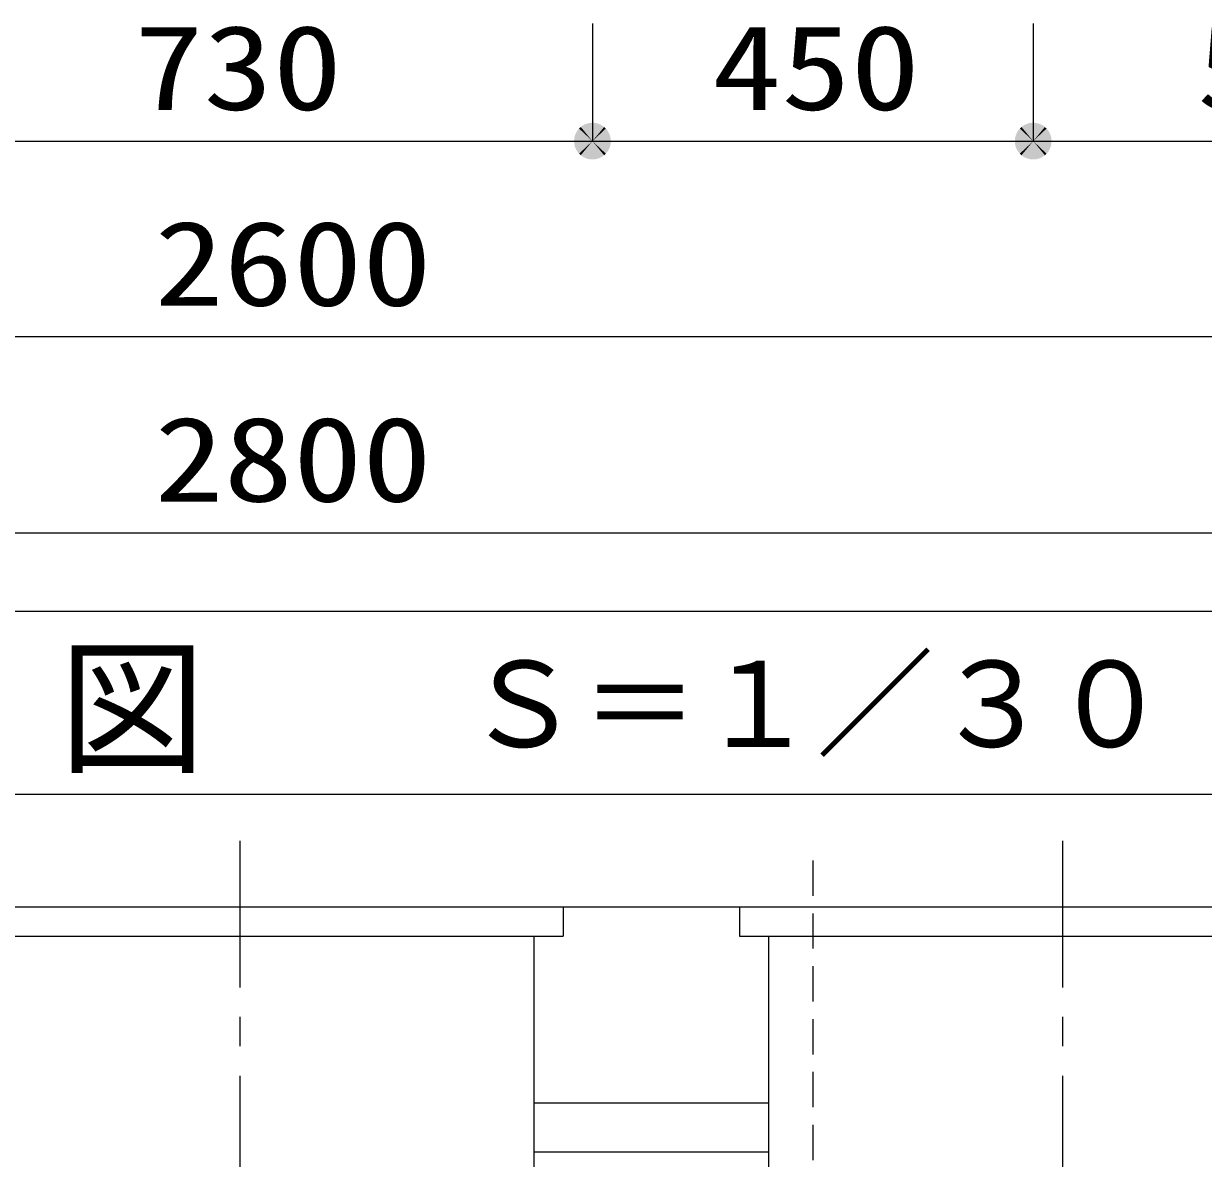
# Model space of a CAD drawing. Units: millimetres, scale not verified. Extents: x -23133 to 8910, y -6308 to 6308.
# Drawn here: x -4862 to -3657, y -1726 to -567 of the extents above; entities that cross this region are included whole.
import ezdxf
from ezdxf.enums import TextEntityAlignment as Align

# ---------------------------------------------------------------- set-up
doc = ezdxf.new("R2010")
doc.units = ezdxf.units.MM
doc.header["$LTSCALE"] = 30
doc.linetypes.add('CHAIN1', pattern=[8, 5, -1, 1, -1])
doc.linetypes.add('DASHED1', pattern=[1.8, 1.2, -0.6])
for name, color, linetype, lineweight in [('0-1_空気管', 3, 'Continuous', 25), ('0-2_09', 3, 'Continuous', 25), ('0-5_機器', 2, 'Continuous', 25), ('0-D_07', 3, 'Continuous', 25), ('1-5_00クル-フ-6寸法', 132, 'Continuous', 25)]:
    doc.layers.add(name, color=color, linetype=linetype, lineweight=lineweight)
doc.styles.add('ＭＳ ゴシック', font='')
doc.styles.get('ＭＳ ゴシック').set_extended_font_data('MS Gothic')

msp = doc.modelspace()

# ---------------------------------------------------------------- linework, layer by layer
at = {"layer": '0-1_空気管', "linetype": 'CHAIN1'}
for p, q in [((-4641.15, -1401.28), (-4641.15, -1820.65)), ((-3801.15, -1401.28), (-3801.15, -1842.51))]:
    msp.add_line(p, q, dxfattribs=at)
at = {"layer": '0-2_09'}
for p, q in [((-4341.15, -1498.95), (-4341.15, -1804.93)), ((-4101.15, -1804.93), (-4101.15, -1498.95))]:
    msp.add_line(p, q, dxfattribs=at)
at = {"layer": '0-5_機器'}
for p, q in [((-6926.51, -1468.95), (-2178, -1468.95)), ((-4341.15, -1668.95), (-4101.15, -1668.95)), ((-4341.15, -1718.95), (-4101.15, -1718.95))]:
    msp.add_line(p, q, dxfattribs=at)
at = {"layer": '0-5_機器', "color": 3}
for p, q in [((-4971.15, -1468.95), (-4311.15, -1468.95)), ((-4311.15, -1468.95), (-4311.15, -1498.95)), ((-4131.15, -1468.95), (-3471.15, -1468.95)), ((-4131.15, -1468.95), (-4131.15, -1498.95)), ((-4971.15, -1498.95), (-4311.15, -1498.95)), ((-4131.15, -1498.95), (-3471.15, -1498.95))]:
    msp.add_line(p, q, dxfattribs=at)
msp.add_lwpolyline([(-3478.06, -1353.66), (-3478.06, -1167.35), (-5507.39, -1167.35), (-5507.39, -1353.66)], close=True, dxfattribs=at)
at = {"layer": '0-D_07', "linetype": 'DASHED1'}
msp.add_line((-4056.15, -1421.48), (-4056.15, -3688.95), dxfattribs=at)
at = {"layer": '1-5_00クル-フ-6寸法', "color": 4}
for p, q in [((-4281.15, -566.88), (-4281.15, -686.88)), ((-4281.15, -566.88), (-4281.15, -686.88)), ((-3831.15, -566.88), (-3831.15, -686.88)), ((-3831.15, -566.88), (-3831.15, -686.88)), ((-5011.15, -686.88), (-4281.15, -686.88)), ((-4281.15, -686.88), (-3831.15, -686.88)), ((-3831.15, -686.88), (-3291.15, -686.88)), ((-3291.15, -886.88), (-5891.15, -886.88)), ((-5991.15, -1086.88), (-3191.15, -1086.88))]:
    msp.add_line(p, q, dxfattribs=at)
at = {"layer": '1-5_00クル-フ-6寸法'}
for points in [[(-4281.15, -686.88), (-4296.32, -675.86), (-4294.82, -674.05)], [(-4281.15, -686.88), (-4296.32, -675.86), (-4294.82, -674.05)], [(-4281.15, -686.88), (-4294.82, -674.05), (-4293.1, -672.44)], [(-4281.15, -686.88), (-4294.82, -674.05), (-4293.1, -672.44)], [(-4281.15, -686.88), (-4293.1, -672.44), (-4291.2, -671.05)], [(-4281.15, -686.88), (-4293.1, -672.44), (-4291.2, -671.05)], [(-4281.15, -686.88), (-4291.2, -671.05), (-4289.14, -669.92)], [(-4281.15, -686.88), (-4291.2, -671.05), (-4289.14, -669.92)], [(-4281.15, -686.88), (-4289.14, -669.92), (-4286.95, -669.05)], [(-4281.15, -686.88), (-4289.14, -669.92), (-4286.95, -669.05)], [(-4281.15, -686.88), (-4286.95, -669.05), (-4284.67, -668.47)], [(-4281.15, -686.88), (-4286.95, -669.05), (-4284.67, -668.47)], [(-4281.15, -686.88), (-4284.67, -668.47), (-4282.33, -668.17)], [(-4281.15, -686.88), (-4284.67, -668.47), (-4282.33, -668.17)], [(-4281.15, -686.88), (-4282.33, -668.17), (-4279.97, -668.17)], [(-4281.15, -686.88), (-4282.33, -668.17), (-4279.97, -668.17)], [(-4281.15, -686.88), (-4279.97, -668.17), (-4277.64, -668.47)], [(-4281.15, -686.88), (-4279.97, -668.17), (-4277.64, -668.47)], [(-4281.15, -686.88), (-4277.64, -668.47), (-4275.36, -669.05)], [(-4281.15, -686.88), (-4277.64, -668.47), (-4275.36, -669.05)], [(-4281.15, -686.88), (-4275.36, -669.05), (-4273.17, -669.92)], [(-4281.15, -686.88), (-4275.36, -669.05), (-4273.17, -669.92)], [(-4281.15, -686.88), (-4273.17, -669.92), (-4271.11, -671.05)], [(-4281.15, -686.88), (-4273.17, -669.92), (-4271.11, -671.05)], [(-4281.15, -686.88), (-4271.11, -671.05), (-4269.2, -672.44)], [(-4281.15, -686.88), (-4271.11, -671.05), (-4269.2, -672.44)], [(-4281.15, -686.88), (-4269.2, -672.44), (-4267.48, -674.05)], [(-4281.15, -686.88), (-4269.2, -672.44), (-4267.48, -674.05)], [(-4281.15, -686.88), (-4267.48, -674.05), (-4265.98, -675.86)], [(-4281.15, -686.88), (-4267.48, -674.05), (-4265.98, -675.86)], [(-3831.15, -686.88), (-3846.32, -675.86), (-3844.82, -674.05)], [(-3831.15, -686.88), (-3846.32, -675.86), (-3844.82, -674.05)], [(-3831.15, -686.88), (-3844.82, -674.05), (-3843.1, -672.44)], [(-3831.15, -686.88), (-3844.82, -674.05), (-3843.1, -672.44)], [(-3831.15, -686.88), (-3843.1, -672.44), (-3841.2, -671.05)], [(-3831.15, -686.88), (-3843.1, -672.44), (-3841.2, -671.05)], [(-3831.15, -686.88), (-3841.2, -671.05), (-3839.13, -669.92)], [(-3831.15, -686.88), (-3841.2, -671.05), (-3839.13, -669.92)], [(-3831.15, -686.88), (-3839.13, -669.92), (-3836.94, -669.05)], [(-3831.15, -686.88), (-3839.13, -669.92), (-3836.94, -669.05)], [(-3831.15, -686.88), (-3836.94, -669.05), (-3834.66, -668.47)], [(-3831.15, -686.88), (-3836.94, -669.05), (-3834.66, -668.47)], [(-3831.15, -686.88), (-3834.66, -668.47), (-3832.33, -668.17)], [(-3831.15, -686.88), (-3834.66, -668.47), (-3832.33, -668.17)], [(-3831.15, -686.88), (-3832.33, -668.17), (-3829.97, -668.17)], [(-3831.15, -686.88), (-3832.33, -668.17), (-3829.97, -668.17)], [(-3831.15, -686.88), (-3829.97, -668.17), (-3827.64, -668.47)], [(-3831.15, -686.88), (-3829.97, -668.17), (-3827.64, -668.47)], [(-3831.15, -686.88), (-3827.64, -668.47), (-3825.36, -669.05)], [(-3831.15, -686.88), (-3827.64, -668.47), (-3825.36, -669.05)], [(-3831.15, -686.88), (-3825.36, -669.05), (-3823.17, -669.92)], [(-3831.15, -686.88), (-3825.36, -669.05), (-3823.17, -669.92)], [(-3831.15, -686.88), (-3823.17, -669.92), (-3821.1, -671.05)], [(-3831.15, -686.88), (-3823.17, -669.92), (-3821.1, -671.05)], [(-3831.15, -686.88), (-3821.1, -671.05), (-3819.2, -672.44)], [(-3831.15, -686.88), (-3821.1, -671.05), (-3819.2, -672.44)], [(-3831.15, -686.88), (-3819.2, -672.44), (-3817.48, -674.05)], [(-3831.15, -686.88), (-3819.2, -672.44), (-3817.48, -674.05)], [(-3831.15, -686.88), (-3817.48, -674.05), (-3815.98, -675.86)], [(-3831.15, -686.88), (-3817.48, -674.05), (-3815.98, -675.86)], [(-4281.15, -686.88), (-4299.9, -686.88), (-4299.75, -684.53)], [(-4281.15, -686.88), (-4299.9, -686.88), (-4299.75, -684.53)], [(-4281.15, -686.88), (-4299.75, -684.53), (-4299.31, -682.22)], [(-4281.15, -686.88), (-4299.75, -684.53), (-4299.31, -682.22)], [(-4281.15, -686.88), (-4299.31, -682.22), (-4298.59, -679.98)], [(-4281.15, -686.88), (-4299.31, -682.22), (-4298.59, -679.98)], [(-4281.15, -686.88), (-4298.59, -679.98), (-4297.58, -677.85)], [(-4281.15, -686.88), (-4298.59, -679.98), (-4297.58, -677.85)], [(-4281.15, -686.88), (-4297.58, -677.85), (-4296.32, -675.86)], [(-4281.15, -686.88), (-4297.58, -677.85), (-4296.32, -675.86)], [(-4281.15, -686.88), (-4265.98, -675.86), (-4264.72, -677.85)], [(-4281.15, -686.88), (-4265.98, -675.86), (-4264.72, -677.85)], [(-4281.15, -686.88), (-4264.72, -677.85), (-4263.72, -679.98)], [(-4281.15, -686.88), (-4264.72, -677.85), (-4263.72, -679.98)], [(-4281.15, -686.88), (-4263.72, -679.98), (-4262.99, -682.22)], [(-4281.15, -686.88), (-4263.72, -679.98), (-4262.99, -682.22)], [(-4281.15, -686.88), (-4262.99, -682.22), (-4262.55, -684.53)], [(-4281.15, -686.88), (-4262.99, -682.22), (-4262.55, -684.53)], [(-4281.15, -686.88), (-4262.55, -684.53), (-4262.4, -686.88)], [(-4281.15, -686.88), (-4262.55, -684.53), (-4262.4, -686.88)], [(-3831.15, -686.88), (-3849.9, -686.88), (-3849.75, -684.53)], [(-3831.15, -686.88), (-3849.9, -686.88), (-3849.75, -684.53)], [(-3831.15, -686.88), (-3849.75, -684.53), (-3849.31, -682.22)], [(-3831.15, -686.88), (-3849.75, -684.53), (-3849.31, -682.22)], [(-3831.15, -686.88), (-3849.31, -682.22), (-3848.58, -679.98)], [(-3831.15, -686.88), (-3849.31, -682.22), (-3848.58, -679.98)], [(-3831.15, -686.88), (-3848.58, -679.98), (-3847.58, -677.85)], [(-3831.15, -686.88), (-3848.58, -679.98), (-3847.58, -677.85)], [(-3831.15, -686.88), (-3847.58, -677.85), (-3846.32, -675.86)], [(-3831.15, -686.88), (-3847.58, -677.85), (-3846.32, -675.86)], [(-3831.15, -686.88), (-3815.98, -675.86), (-3814.72, -677.85)], [(-3831.15, -686.88), (-3815.98, -675.86), (-3814.72, -677.85)], [(-3831.15, -686.88), (-3814.72, -677.85), (-3813.72, -679.98)], [(-3831.15, -686.88), (-3814.72, -677.85), (-3813.72, -679.98)], [(-3831.15, -686.88), (-3813.72, -679.98), (-3812.99, -682.22)], [(-3831.15, -686.88), (-3813.72, -679.98), (-3812.99, -682.22)], [(-3831.15, -686.88), (-3812.99, -682.22), (-3812.55, -684.53)], [(-3831.15, -686.88), (-3812.99, -682.22), (-3812.55, -684.53)], [(-3831.15, -686.88), (-3812.55, -684.53), (-3812.4, -686.88)], [(-3831.15, -686.88), (-3812.55, -684.53), (-3812.4, -686.88)], [(-4281.15, -686.88), (-4299.75, -689.23), (-4299.9, -686.88)], [(-4281.15, -686.88), (-4299.75, -689.23), (-4299.9, -686.88)], [(-4281.15, -686.88), (-4299.31, -691.55), (-4299.75, -689.23)], [(-4281.15, -686.88), (-4299.31, -691.55), (-4299.75, -689.23)], [(-4281.15, -686.88), (-4298.59, -693.79), (-4299.31, -691.55)], [(-4281.15, -686.88), (-4298.59, -693.79), (-4299.31, -691.55)], [(-4281.15, -686.88), (-4297.58, -695.92), (-4298.59, -693.79)], [(-4281.15, -686.88), (-4297.58, -695.92), (-4298.59, -693.79)], [(-4281.15, -686.88), (-4296.32, -697.91), (-4297.58, -695.92)], [(-4281.15, -686.88), (-4296.32, -697.91), (-4297.58, -695.92)], [(-4281.15, -686.88), (-4294.82, -699.72), (-4296.32, -697.91)], [(-4281.15, -686.88), (-4294.82, -699.72), (-4296.32, -697.91)], [(-4281.15, -686.88), (-4293.1, -701.33), (-4294.82, -699.72)], [(-4281.15, -686.88), (-4293.1, -701.33), (-4294.82, -699.72)], [(-4281.15, -686.88), (-4291.2, -702.72), (-4293.1, -701.33)], [(-4281.15, -686.88), (-4291.2, -702.72), (-4293.1, -701.33)], [(-4281.15, -686.88), (-4289.14, -703.85), (-4291.2, -702.72)], [(-4281.15, -686.88), (-4289.14, -703.85), (-4291.2, -702.72)], [(-4281.15, -686.88), (-4286.95, -704.72), (-4289.14, -703.85)], [(-4281.15, -686.88), (-4286.95, -704.72), (-4289.14, -703.85)], [(-4281.15, -686.88), (-4284.67, -705.3), (-4286.95, -704.72)], [(-4281.15, -686.88), (-4284.67, -705.3), (-4286.95, -704.72)], [(-4281.15, -686.88), (-4282.33, -705.6), (-4284.67, -705.3)], [(-4281.15, -686.88), (-4282.33, -705.6), (-4284.67, -705.3)], [(-4281.15, -686.88), (-4279.97, -705.6), (-4282.33, -705.6)], [(-4281.15, -686.88), (-4279.97, -705.6), (-4282.33, -705.6)], [(-4281.15, -686.88), (-4277.64, -705.3), (-4279.97, -705.6)], [(-4281.15, -686.88), (-4275.36, -704.72), (-4277.64, -705.3)], [(-4281.15, -686.88), (-4273.17, -703.85), (-4275.36, -704.72)], [(-4281.15, -686.88), (-4271.11, -702.72), (-4273.17, -703.85)], [(-4281.15, -686.88), (-4269.2, -701.33), (-4271.11, -702.72)], [(-4281.15, -686.88), (-4267.48, -699.72), (-4269.2, -701.33)], [(-4281.15, -686.88), (-4265.98, -697.91), (-4267.48, -699.72)], [(-4281.15, -686.88), (-4264.72, -695.92), (-4265.98, -697.91)], [(-4281.15, -686.88), (-4263.72, -693.79), (-4264.72, -695.92)], [(-4281.15, -686.88), (-4262.99, -691.55), (-4263.72, -693.79)], [(-4281.15, -686.88), (-4262.55, -689.23), (-4262.99, -691.55)], [(-4281.15, -686.88), (-4262.4, -686.88), (-4262.55, -689.23)], [(-4281.15, -686.88), (-4277.64, -705.3), (-4279.97, -705.6)], [(-4281.15, -686.88), (-4275.36, -704.72), (-4277.64, -705.3)], [(-4281.15, -686.88), (-4273.17, -703.85), (-4275.36, -704.72)], [(-4281.15, -686.88), (-4271.11, -702.72), (-4273.17, -703.85)], [(-4281.15, -686.88), (-4269.2, -701.33), (-4271.11, -702.72)], [(-4281.15, -686.88), (-4267.48, -699.72), (-4269.2, -701.33)], [(-4281.15, -686.88), (-4265.98, -697.91), (-4267.48, -699.72)], [(-4281.15, -686.88), (-4264.72, -695.92), (-4265.98, -697.91)], [(-4281.15, -686.88), (-4263.72, -693.79), (-4264.72, -695.92)], [(-4281.15, -686.88), (-4262.99, -691.55), (-4263.72, -693.79)], [(-4281.15, -686.88), (-4262.55, -689.23), (-4262.99, -691.55)], [(-4281.15, -686.88), (-4262.4, -686.88), (-4262.55, -689.23)], [(-3831.15, -686.88), (-3849.75, -689.23), (-3849.9, -686.88)], [(-3831.15, -686.88), (-3849.75, -689.23), (-3849.9, -686.88)], [(-3831.15, -686.88), (-3849.31, -691.55), (-3849.75, -689.23)], [(-3831.15, -686.88), (-3849.31, -691.55), (-3849.75, -689.23)], [(-3831.15, -686.88), (-3848.58, -693.79), (-3849.31, -691.55)], [(-3831.15, -686.88), (-3848.58, -693.79), (-3849.31, -691.55)], [(-3831.15, -686.88), (-3847.58, -695.92), (-3848.58, -693.79)], [(-3831.15, -686.88), (-3847.58, -695.92), (-3848.58, -693.79)], [(-3831.15, -686.88), (-3846.32, -697.91), (-3847.58, -695.92)], [(-3831.15, -686.88), (-3846.32, -697.91), (-3847.58, -695.92)], [(-3831.15, -686.88), (-3844.82, -699.72), (-3846.32, -697.91)], [(-3831.15, -686.88), (-3844.82, -699.72), (-3846.32, -697.91)], [(-3831.15, -686.88), (-3843.1, -701.33), (-3844.82, -699.72)], [(-3831.15, -686.88), (-3843.1, -701.33), (-3844.82, -699.72)], [(-3831.15, -686.88), (-3841.2, -702.72), (-3843.1, -701.33)], [(-3831.15, -686.88), (-3841.2, -702.72), (-3843.1, -701.33)], [(-3831.15, -686.88), (-3839.13, -703.85), (-3841.2, -702.72)], [(-3831.15, -686.88), (-3839.13, -703.85), (-3841.2, -702.72)], [(-3831.15, -686.88), (-3836.94, -704.72), (-3839.13, -703.85)], [(-3831.15, -686.88), (-3836.94, -704.72), (-3839.13, -703.85)], [(-3831.15, -686.88), (-3834.66, -705.3), (-3836.94, -704.72)], [(-3831.15, -686.88), (-3834.66, -705.3), (-3836.94, -704.72)], [(-3831.15, -686.88), (-3832.33, -705.6), (-3834.66, -705.3)], [(-3831.15, -686.88), (-3832.33, -705.6), (-3834.66, -705.3)], [(-3831.15, -686.88), (-3829.97, -705.6), (-3832.33, -705.6)], [(-3831.15, -686.88), (-3829.97, -705.6), (-3832.33, -705.6)], [(-3831.15, -686.88), (-3827.64, -705.3), (-3829.97, -705.6)], [(-3831.15, -686.88), (-3825.36, -704.72), (-3827.64, -705.3)], [(-3831.15, -686.88), (-3823.17, -703.85), (-3825.36, -704.72)], [(-3831.15, -686.88), (-3821.1, -702.72), (-3823.17, -703.85)], [(-3831.15, -686.88), (-3819.2, -701.33), (-3821.1, -702.72)], [(-3831.15, -686.88), (-3817.48, -699.72), (-3819.2, -701.33)], [(-3831.15, -686.88), (-3815.98, -697.91), (-3817.48, -699.72)], [(-3831.15, -686.88), (-3814.72, -695.92), (-3815.98, -697.91)], [(-3831.15, -686.88), (-3813.72, -693.79), (-3814.72, -695.92)], [(-3831.15, -686.88), (-3812.99, -691.55), (-3813.72, -693.79)], [(-3831.15, -686.88), (-3812.55, -689.23), (-3812.99, -691.55)], [(-3831.15, -686.88), (-3812.4, -686.88), (-3812.55, -689.23)], [(-3831.15, -686.88), (-3827.64, -705.3), (-3829.97, -705.6)], [(-3831.15, -686.88), (-3825.36, -704.72), (-3827.64, -705.3)], [(-3831.15, -686.88), (-3823.17, -703.85), (-3825.36, -704.72)], [(-3831.15, -686.88), (-3821.1, -702.72), (-3823.17, -703.85)], [(-3831.15, -686.88), (-3819.2, -701.33), (-3821.1, -702.72)], [(-3831.15, -686.88), (-3817.48, -699.72), (-3819.2, -701.33)], [(-3831.15, -686.88), (-3815.98, -697.91), (-3817.48, -699.72)], [(-3831.15, -686.88), (-3814.72, -695.92), (-3815.98, -697.91)], [(-3831.15, -686.88), (-3813.72, -693.79), (-3814.72, -695.92)], [(-3831.15, -686.88), (-3812.99, -691.55), (-3813.72, -693.79)], [(-3831.15, -686.88), (-3812.55, -689.23), (-3812.99, -691.55)], [(-3831.15, -686.88), (-3812.4, -686.88), (-3812.55, -689.23)]]:
    msp.add_solid(points, dxfattribs=at)

# ---------------------------------------------------------------- texts
at = {"layer": '0-5_機器', "color": 4, "style": 'ＭＳ ゴシック'}
for s, height, p in [('平\u3000面\u3000図', 110, (-5426.14, -1353.63)), ('Ｓ＝１／３０', 87.98, (-4412.59, -1331.95))]:
    msp.add_text(s, height=height, dxfattribs=at).set_placement(p, align=Align.BOTTOM_LEFT)
at = {"layer": '1-5_00クル-フ-6寸法', "color": 3, "style": 'ＭＳ ゴシック', "width": 1.2}
for s, p in [('730', (-4749.01, -681.04)), ('450', (-4159.01, -681.04)), ('540', (-3664.01, -681.04)), ('2600', (-4728.29, -881.04)), ('2800', (-4728.29, -1081.04))]:
    msp.add_text(s, height=86.66, dxfattribs=at).set_placement(p, align=Align.BOTTOM_LEFT)

doc.saveas('drawing.dxf')
